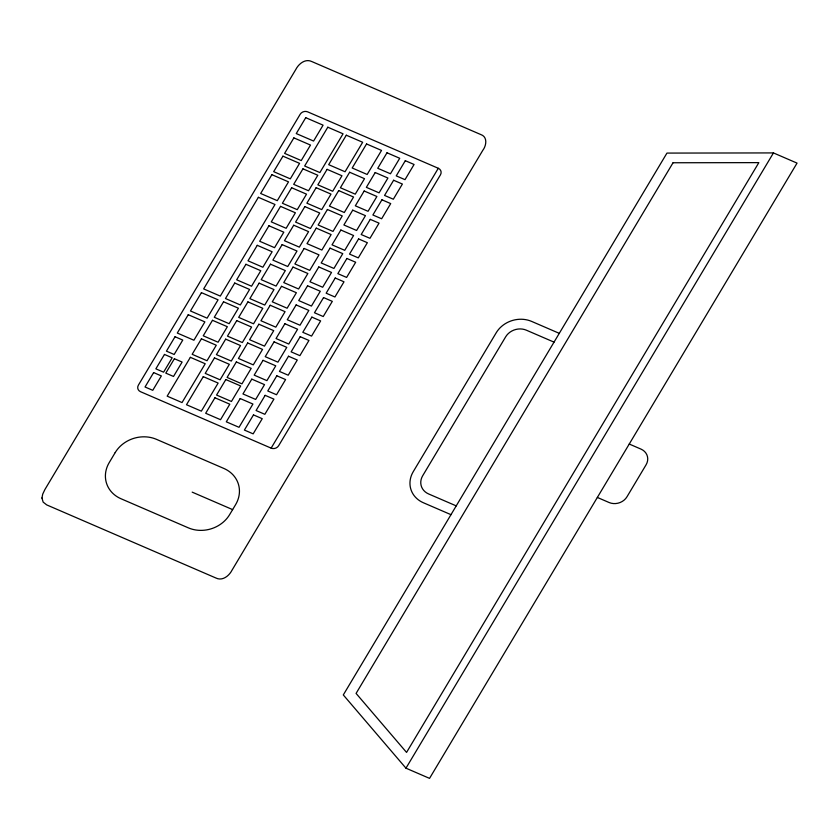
<?xml version="1.0" encoding="UTF-8"?>
<svg xmlns="http://www.w3.org/2000/svg" width="839" height="839" viewBox="0 0 839 839"><rect width="100%" height="100%" fill="white"/><g stroke="black" fill="none" stroke-linecap="round" stroke-linejoin="round"><path stroke-width="1.26" d="M271.133 448.131L438.294 168.282L307.682 111.86A5.579 4.887 -17 0 0 300.173 114.272L138.393 385.132A5.579 4.887 -17 0 0 140.532 391.708L271.133 448.131A5.579 4.887 -17 0 0 278.642 445.719L440.433 174.869A5.579 4.887 -17 0 0 438.294 168.282M405.961 768.178L773.453 152.918L797.05 163.112L429.547 778.372L405.961 768.178L343.298 694.933L666.953 153.086L773.453 152.918M559.277 333.345L531.643 321.41A26.313 23.083 -17 0 0 496.206 332.779L413.239 471.686A26.313 23.083 -17 0 0 423.338 502.729L450.973 514.664M554.023 342.134L526.399 330.199A15.406 13.518 -17 0 0 505.644 336.858L422.678 475.765A15.406 13.518 -17 0 0 428.593 493.94L456.227 505.875M629.25 444.041L640.986 449.106A13.298 11.673 -17 0 1 646.082 464.796L626.995 496.761A13.298 11.673 -17 0 1 609.083 502.509L597.347 497.443M192.183 492.136L232.634 509.609M41.95 498.02L43.156 502.121L46.711 504.9L215.896 577.998C222.482 581.333 229.183 575.795 232.067 570.101L482.813 150.307C486.421 145.629 487.805 136.83 480.778 134.544L311.951 61.614C305.365 58.279 298.674 63.816 295.789 69.511L44.897 489.536L42.716 494.129L41.95 498.02M305.742 117.68L296.261 133.569L313.587 141.046L323.078 125.168L305.742 117.68M153.631 372.589L145.032 386.989L152.761 390.324L161.361 375.924L153.631 372.589M164.465 354.436L155.865 368.835L163.595 372.18L172.194 357.781L164.465 354.436M175.036 336.743L166.437 351.142L174.166 354.478L182.766 340.078L175.036 336.743M188.251 314.698L177.291 333.052L193.924 340.235L204.884 321.882L188.251 314.698M201.433 292.633L190.474 310.975L207.107 318.159L218.067 299.817L201.433 292.633M258.37 197.312L203.657 288.91L220.29 296.094L275.003 204.496L258.37 197.312M271.878 174.68L260.656 193.484L277.289 200.668L288.511 181.864L271.878 174.68M282.942 156.169L273.682 171.659L290.315 178.854L299.575 163.353L282.942 156.169M293.87 137.879L284.61 153.38L301.243 160.564L310.493 145.063L293.87 137.879M115.195 452.588L109.227 462.583A30.655 26.89 -17 0 0 120.994 498.744L188.366 527.857A30.655 26.89 -17 0 0 229.645 514.611L235.623 504.606A30.655 26.89 -17 0 0 223.856 468.445L156.474 439.342A30.655 26.89 -17 0 0 115.195 452.588M174.386 358.725L165.786 373.124L173.516 376.459L182.115 362.06L174.386 358.725M190.359 357.33L167.171 396.155L182.032 402.573L205.219 363.748L190.359 357.33M201.423 338.809L192.162 354.31L207.023 360.728L216.284 345.238L201.423 338.809M212.477 320.299L203.227 335.799L218.088 342.218L227.348 326.717L212.477 320.299M223.541 301.778L214.281 317.278L229.141 323.697L238.402 308.207L223.541 301.778M234.731 283.037L225.481 298.537L240.342 304.956L249.603 289.455L234.731 283.037M245.932 264.295L236.671 279.796L251.543 286.214L260.793 270.714L245.932 264.295M257.258 245.324L248.008 260.824L262.869 267.242L272.13 251.742L257.258 245.324M268.941 225.764L259.691 241.265L274.552 247.683L283.813 232.183L268.941 225.764M280.53 206.373L271.27 221.874L286.141 228.292L295.391 212.791L280.53 206.373M291.657 187.747L282.397 203.248L297.258 209.666L306.518 194.166L291.657 187.747M302.952 168.838L293.692 184.339L308.553 190.757L317.813 175.257L302.952 168.838M327.808 127.213L304.651 165.996L319.879 172.572L343.046 133.8L327.808 127.213M346.297 135.205L328.689 164.675L345.06 171.754L362.668 142.273L346.297 135.205M203.279 376.648L186.499 404.734L201.36 411.152L218.14 383.066L203.279 376.648M214.48 357.886L205.219 373.386L220.091 379.805L229.341 364.304L214.48 357.886M225.67 339.145L216.42 354.635L231.281 361.064L240.541 345.563L225.67 339.145M236.734 320.624L227.474 336.124L242.345 342.543L251.595 327.053L236.734 320.624M247.925 301.883L238.675 317.383L253.535 323.802L262.796 308.301L247.925 301.883M259.125 283.142L249.865 298.632L264.736 305.06L273.986 289.56L259.125 283.142M270.462 264.17L261.202 279.66L276.062 286.089L285.323 270.588L270.462 264.17M282.135 244.61L272.885 260.111L287.746 266.529L297.006 251.029L282.135 244.61M293.723 225.219L284.463 240.709L299.334 247.138L308.584 231.637L293.723 225.219M304.851 206.593L295.59 222.083L310.451 228.512L319.711 213.012L304.851 206.593M316.146 187.684L306.885 203.185L321.746 209.603L331.006 194.103L316.146 187.684M327.095 169.342L317.845 184.832L332.705 191.261L341.966 175.76L327.095 169.342M214.941 397.78L205.681 413.27L220.542 419.699L229.802 404.199L214.941 397.78M225.817 379.553L216.567 395.054L231.428 401.472L240.688 385.971L225.817 379.553M236.346 361.945L227.086 377.435L241.947 383.863L251.207 368.363L236.346 361.945M247.673 342.962L238.423 358.463L253.284 364.881L262.544 349.391L247.673 342.962M258.873 324.221L249.613 339.722L264.484 346.14L273.734 330.65L258.873 324.221M270.2 305.249L260.95 320.75L275.811 327.168L285.071 311.668L270.2 305.249M281.516 286.309L272.266 301.799L287.127 308.228L296.387 292.727L281.516 286.309M293.01 267.075L283.75 282.575L298.611 288.994L307.871 273.504L293.01 267.075M304.138 248.449L294.877 263.939L309.738 270.368L318.998 254.867L304.138 248.449M316.272 228.124L307.011 243.625L321.882 250.043L331.132 234.553L316.272 228.124M327.399 209.498L318.138 224.999L332.999 231.417L342.26 215.927L327.399 209.498M338.694 190.589L329.433 206.09L344.294 212.508L353.555 197.018L338.694 190.589M349.643 172.247L340.393 187.747L355.254 194.166L364.514 178.676L349.643 172.247M366.549 143.951L352.191 167.999L367.167 174.47L381.525 150.422L366.549 143.951M240.206 398.546L226.299 421.818L239.021 427.313L252.927 404.041L240.206 398.546M251.794 379.134L242.953 393.942L255.675 399.437L264.516 384.629L251.794 379.134M263.037 360.319L254.186 375.138L266.907 380.633L275.758 365.814L263.037 360.319M274.07 341.861L265.218 356.669L277.94 362.165L286.781 347.356L274.07 341.861M284.882 323.739L276.041 338.547L288.763 344.042L297.604 329.234L284.882 323.739M296.125 304.924L287.274 319.732L299.995 325.228L308.846 310.42L296.125 304.924M307.567 285.763L298.726 300.572L311.447 306.067L320.288 291.259L307.567 285.763M318.81 266.949L309.958 281.757L322.679 287.253L331.531 272.444L318.81 266.949M330.042 248.134L321.201 262.953L333.922 268.449L342.763 253.64L330.042 248.134M340.865 230.022L332.024 244.831L344.745 250.326L353.586 235.518L340.865 230.022M352.726 210.159L343.885 224.967L356.606 230.473L365.447 215.654L352.726 210.159M364.178 190.998L355.327 205.807L368.048 211.302L376.889 196.494L364.178 190.998M375.201 172.54L366.36 187.349L379.081 192.844L387.922 178.036L375.201 172.54M386.999 152.782L377.739 168.282L390.46 173.778L399.721 158.277L386.999 152.782M253.472 414.896L244.401 430.071L253.168 433.857L262.24 418.682L253.472 414.896M265.145 395.337L256.084 410.523L264.851 414.309L273.923 399.133L265.145 395.337M276.828 375.788L267.767 390.964L276.534 394.75L285.596 379.574L276.828 375.788M288.511 356.229L279.439 371.415L288.207 375.201L297.279 360.025L288.511 356.229M300.194 336.68L291.123 351.856L299.89 355.642L308.962 340.466L300.194 336.68M311.867 317.121L302.806 332.307L311.573 336.093L320.634 320.918L311.867 317.121M323.55 297.572L314.478 312.748L323.246 316.534L332.317 301.358L323.55 297.572M335.233 278.013L326.161 293.199L334.929 296.985L344 281.81L335.233 278.013M346.906 258.464L337.844 273.64L346.612 277.426L355.673 262.25L346.906 258.464M358.589 238.905L349.517 254.091L358.295 257.877L367.356 242.702L358.589 238.905M370.272 219.357L361.2 234.532L369.968 238.318L379.039 223.143L370.272 219.357M381.944 199.797L372.883 214.983L381.651 218.769L390.712 203.594L381.944 199.797M393.627 180.249L384.556 195.424L393.334 199.221L402.395 184.035L393.627 180.249M405.31 160.689L396.239 175.875L405.006 179.661L414.078 164.486L405.31 160.689M673.046 162.756L356.082 693.413L406.558 752.415L758.844 162.63L673.046 162.756"/></g></svg>
